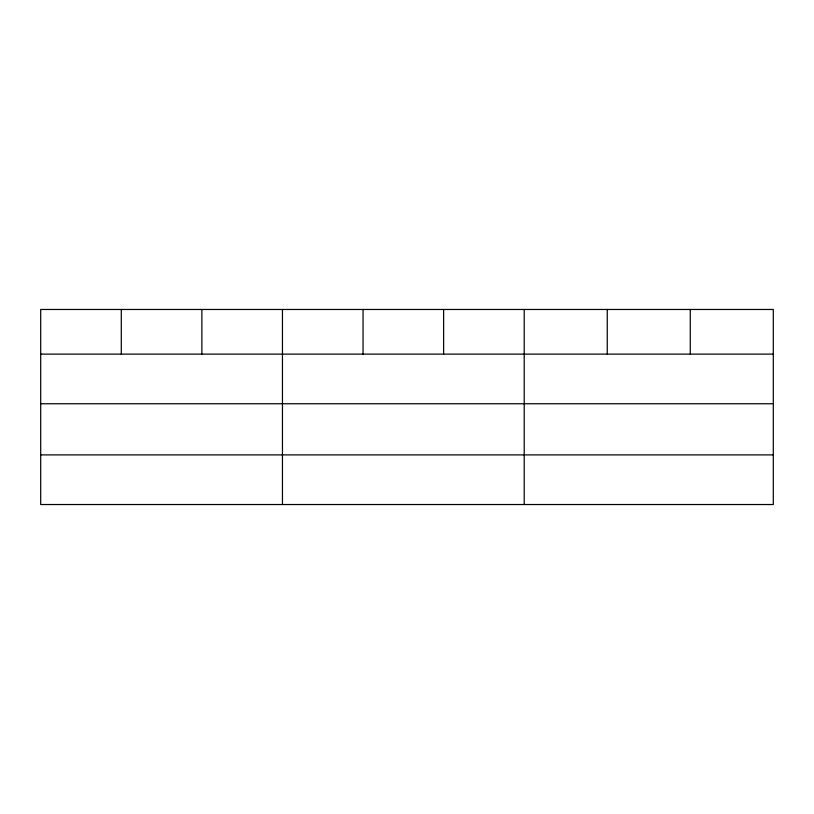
<?xml version="1.0" encoding="UTF-8"?>
<svg xmlns="http://www.w3.org/2000/svg" width="814" height="814" viewBox="0 0 814 814"><rect width="100%" height="100%" fill="white"/><g stroke="black" fill="none" stroke-linecap="round" stroke-linejoin="round"><path stroke-width="1.22" d="M773.3 403.754L773.3 309.473L40.7 309.473L40.7 504.527L773.3 504.527L773.3 403.754L40.7 403.754M40.7 354.121L773.3 354.121M40.7 454.894L773.3 454.894M690.272 309.473L690.272 354.121M607.244 309.473L607.244 354.121M524.216 309.473L524.216 504.527M443.63 309.473L443.63 354.121M363.044 309.473L363.044 354.121M282.458 309.473L282.458 504.527M201.872 309.473L201.872 354.121M121.286 309.473L121.286 354.121"/></g></svg>
